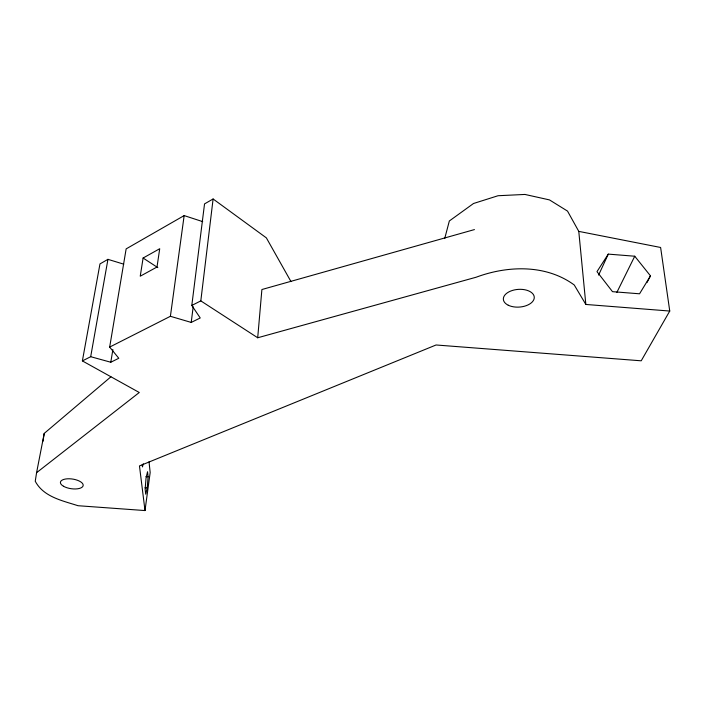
<?xml version="1.0" encoding="UTF-8"?>
<svg xmlns="http://www.w3.org/2000/svg" width="705" height="705" viewBox="0 0 705 705"><rect width="100%" height="100%" fill="white"/><g stroke="black" fill="none" stroke-linecap="round" stroke-linejoin="round"><path stroke-width="1.06" d="M147.213 487.93L148.112 476.783L147.548 471.733L146.058 477.911L145.142 489.235L145.732 494.196L147.213 487.93L145.018 487.763M444.705 238.563L449.341 220.973L473.513 203.498L498.065 195.726L524.934 194.439L549.477 199.903L567.516 211.095L578.779 231.381L660.62 247.473L669.75 311.046L585.846 304.454L574.249 284.987C546.058 264.269 507.706 265.468 476.122 277.232L257.704 337.765L261.89 289.526L474.439 229.583M149.019 461.801L150.174 472.526L145.001 510.561L78.017 505.714C62.419 500.656 43.595 497.007 35.25 481.242L36.581 472.694L139.273 392.5L82.379 360.916L90.689 356.704L110.791 362.238L118.793 358.272L109.672 347.08L170.399 316.298L191.222 322.423L200.238 317.964L191.804 305.45L200.81 300.885L213.104 198.977L266.367 237.876L290.998 281.612M191.222 322.423L193.179 306.754M191.804 305.45L204.538 203.895L213.104 198.977M170.399 316.298L184.155 215.589L202.705 221.634M143.097 258.03L140.242 276.201L157.004 267.019L159.718 248.715L143.097 258.03L157.823 267.627M42.97 441.33L44.221 433.408L110.932 376.796M110.791 362.238L112.888 349.574M109.672 347.08L126.142 248.891L184.155 215.589M90.689 356.704L107.944 259.343L123.728 264.163M82.379 360.916L99.969 263.917L107.944 259.343M36.581 472.694L44.221 433.408M143.265 463.758L142.472 466.913L142.216 464.745M598.598 275.091L608.283 254.117L634.747 256.223L650.477 275.875L646.934 282.617M616.875 292.372L634.747 256.223M669.75 311.046L641.215 360.81L436.069 344.983L139.467 465.917L145.001 510.561M650.477 275.875L639.55 293.8L612.504 291.667L596.985 271.628L608.283 254.117M145.917 476.624L148.112 476.783M200.81 300.885L257.704 337.765M578.779 231.381L585.846 304.454M63.494 486.247A11.483 4.873 8.3 0 0 82.705 486.591A11.483 4.873 8.3 0 0 69.222 478.774A11.483 4.873 8.3 0 0 63.494 486.247M508.261 305.23A15.484 8.865 -4.1 0 0 533.87 299.51A15.484 8.865 -4.1 0 0 514.298 289.949A15.484 8.865 -4.1 0 0 508.261 305.23"/></g></svg>
